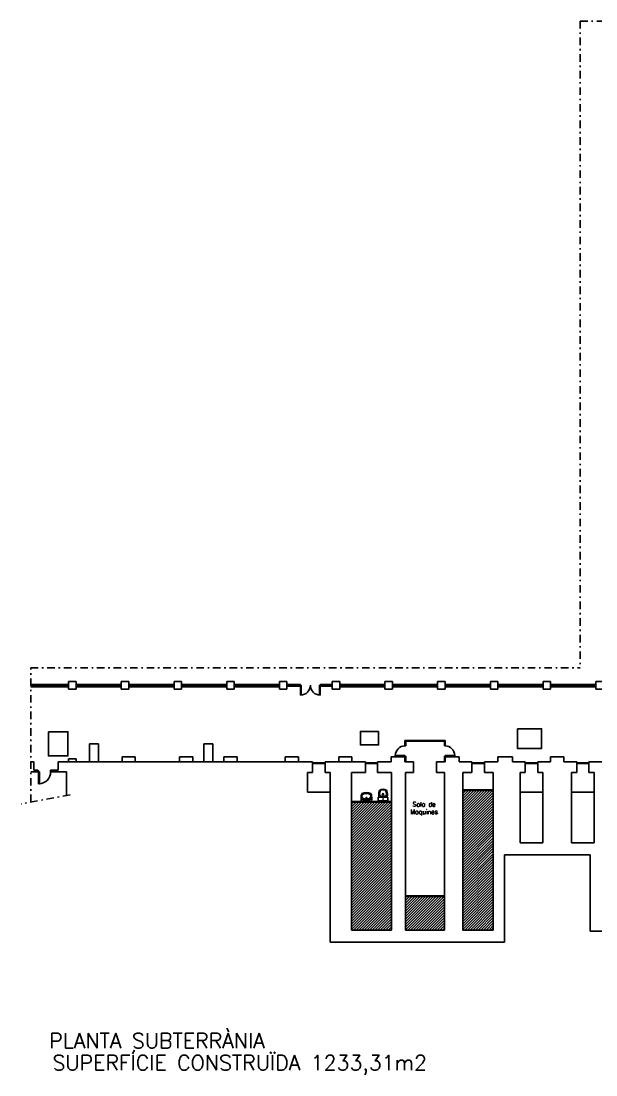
# Model space of a CAD drawing. Extents: x 546 to 754, y 37 to 203.
# Drawn here: x 546.4 to 584.6, y 132.9 to 202.8 of the extents above; entities that cross this region are included whole.
import ezdxf

# ---------------------------------------------------------------- set-up
doc = ezdxf.new("R2010")
doc.units = 0
doc.header["$MEASUREMENT"] = 0
doc.linetypes.add('CONTINUA', pattern=[0])
doc.linetypes.add('TRAZO_Y_PUNTO', pattern=[1, 0.5, -0.25, 0, -0.25])
doc.layers.get('0').update_dxf_attribs({"linetype": 'CONTINUOUS'})
for name, color, linetype in [('MOBI', 7, 'CONTINUOUS'), ('MURO', 1, 'CONTINUOUS'), ('PILAR', 6, 'CONTINUOUS'), ('PUERTA', 5, 'CONTINUOUS'), ('SANITARIS', 4, 'CONTINUOUS'), ('TABIQUE', 3, 'CONTINUOUS'), ('VENTANA', 2, 'CONTINUOUS')]:
    doc.layers.add(name, color=color, linetype=linetype)
doc.styles.add('SIMPLEX', font='simplex.shx')
doc.styles.get("Standard").update_dxf_attribs({"font": 'simplex.shx'})

# ---------------------------------------------------------------- blocks, each defined once
blk = doc.blocks.new('*X5')
at = {"color": 0}
for p, q in [((14.756, 28.721, 0.3), (16.971, 30.936, 0.3)), ((14.756, 28.898, 0.3), (16.794, 30.936, 0.3)), ((14.756, 29.075, 0.3), (16.617, 30.936, 0.3)), ((14.756, 29.251, 0.3), (16.44, 30.936, 0.3)), ((14.756, 29.428, 0.3), (16.264, 30.936, 0.3)), ((14.756, 29.605, 0.3), (16.087, 30.936, 0.3)), ((14.756, 29.782, 0.3), (15.91, 30.936, 0.3)), ((14.756, 29.958, 0.3), (15.733, 30.936, 0.3)), ((14.756, 30.135, 0.3), (15.556, 30.936, 0.3)), ((14.756, 30.312, 0.3), (15.38, 30.936, 0.3)), ((14.756, 30.489, 0.3), (15.203, 30.936, 0.3)), ((14.756, 30.666, 0.3), (15.026, 30.936, 0.3)), ((14.756, 30.842, 0.3), (14.849, 30.936, 0.3)), ((14.923, 28.712, 0.3), (17.147, 30.936, 0.3)), ((15.1, 28.712, 0.3), (17.324, 30.936, 0.3)), ((15.277, 28.712, 0.3), (17.356, 30.791, 0.3)), ((15.453, 28.712, 0.3), (17.356, 30.614, 0.3)), ((15.63, 28.712, 0.3), (17.356, 30.437, 0.3)), ((15.807, 28.712, 0.3), (17.356, 30.26, 0.3)), ((15.984, 28.712, 0.3), (17.356, 30.084, 0.3)), ((16.16, 28.712, 0.3), (17.356, 29.907, 0.3)), ((16.337, 28.712, 0.3), (17.356, 29.73, 0.3)), ((16.514, 28.712, 0.3), (17.356, 29.553, 0.3)), ((16.691, 28.712, 0.3), (17.356, 29.377, 0.3)), ((16.868, 28.712, 0.3), (17.356, 29.2, 0.3)), ((17.044, 28.712, 0.3), (17.356, 29.023, 0.3)), ((17.221, 28.712, 0.3), (17.356, 28.846, 0.3))]:
    blk.add_line(p, q, dxfattribs=at)
blk = doc.blocks.new('*X4')
at = {"color": 0}
for p, q in [((11.246, 34.58, 0.3), (13.851, 37.186, 0.3)), ((11.246, 34.757, 0.3), (13.675, 37.186, 0.3)), ((11.246, 34.934, 0.3), (13.498, 37.186, 0.3)), ((11.246, 35.111, 0.3), (13.321, 37.186, 0.3)), ((11.246, 35.287, 0.3), (13.144, 37.186, 0.3)), ((11.246, 35.464, 0.3), (12.968, 37.186, 0.3)), ((11.246, 35.641, 0.3), (12.791, 37.186, 0.3)), ((11.246, 35.818, 0.3), (12.614, 37.186, 0.3)), ((11.246, 35.994, 0.3), (12.437, 37.186, 0.3)), ((11.246, 36.171, 0.3), (12.261, 37.186, 0.3)), ((11.246, 36.348, 0.3), (12.084, 37.186, 0.3)), ((11.246, 36.525, 0.3), (11.907, 37.186, 0.3)), ((11.246, 36.702, 0.3), (11.73, 37.186, 0.3)), ((11.246, 36.878, 0.3), (11.553, 37.186, 0.3)), ((11.246, 37.055, 0.3), (11.377, 37.186, 0.3)), ((11.246, 34.403, 0.3), (13.896, 37.053, 0.3)), ((11.246, 34.227, 0.3), (13.896, 36.877, 0.3)), ((11.246, 34.05, 0.3), (13.896, 36.7, 0.3)), ((11.246, 33.873, 0.3), (13.896, 36.523, 0.3)), ((11.246, 33.696, 0.3), (13.896, 36.346, 0.3)), ((11.246, 33.52, 0.3), (13.896, 36.17, 0.3)), ((11.246, 33.343, 0.3), (13.896, 35.993, 0.3)), ((11.246, 33.166, 0.3), (13.896, 35.816, 0.3)), ((11.246, 32.989, 0.3), (13.896, 35.639, 0.3)), ((11.246, 32.812, 0.3), (13.896, 35.462, 0.3)), ((11.246, 32.636, 0.3), (13.896, 35.286, 0.3)), ((11.246, 32.459, 0.3), (13.896, 35.109, 0.3)), ((11.246, 32.282, 0.3), (13.896, 34.932, 0.3)), ((11.246, 32.105, 0.3), (13.896, 34.755, 0.3)), ((11.246, 31.929, 0.3), (13.896, 34.579, 0.3)), ((11.246, 31.752, 0.3), (13.896, 34.402, 0.3)), ((11.246, 31.575, 0.3), (13.896, 34.225, 0.3)), ((11.246, 31.398, 0.3), (13.896, 34.048, 0.3)), ((11.246, 31.221, 0.3), (13.896, 33.871, 0.3)), ((11.246, 31.045, 0.3), (13.896, 33.695, 0.3)), ((11.246, 30.868, 0.3), (13.896, 33.518, 0.3)), ((11.246, 30.691, 0.3), (13.896, 33.341, 0.3)), ((11.246, 30.514, 0.3), (13.896, 33.164, 0.3)), ((11.246, 30.338, 0.3), (13.896, 32.988, 0.3)), ((11.246, 30.161, 0.3), (13.896, 32.811, 0.3)), ((11.246, 29.984, 0.3), (13.896, 32.634, 0.3)), ((11.246, 29.807, 0.3), (13.896, 32.457, 0.3)), ((11.246, 29.63, 0.3), (13.896, 32.28, 0.3)), ((11.246, 29.454, 0.3), (13.896, 32.104, 0.3)), ((11.246, 29.277, 0.3), (13.896, 31.927, 0.3)), ((11.246, 29.1, 0.3), (13.896, 31.75, 0.3)), ((11.246, 28.923, 0.3), (13.896, 31.573, 0.3)), ((11.246, 28.747, 0.3), (13.896, 31.397, 0.3)), ((11.387, 28.712, 0.3), (13.896, 31.22, 0.3)), ((11.564, 28.712, 0.3), (13.896, 31.043, 0.3)), ((11.741, 28.712, 0.3), (13.896, 30.866, 0.3)), ((11.918, 28.712, 0.3), (13.896, 30.689, 0.3)), ((12.095, 28.712, 0.3), (13.896, 30.513, 0.3)), ((12.271, 28.712, 0.3), (13.896, 30.336, 0.3)), ((12.448, 28.712, 0.3), (13.896, 30.159, 0.3)), ((12.625, 28.712, 0.3), (13.896, 29.982, 0.3)), ((12.802, 28.712, 0.3), (13.896, 29.806, 0.3)), ((12.978, 28.712, 0.3), (13.896, 29.629, 0.3)), ((13.155, 28.712, 0.3), (13.896, 29.452, 0.3)), ((13.332, 28.712, 0.3), (13.896, 29.275, 0.3)), ((13.509, 28.712, 0.3), (13.896, 29.098, 0.3)), ((13.686, 28.712, 0.3), (13.896, 28.922, 0.3)), ((13.862, 28.712, 0.3), (13.896, 28.745, 0.3))]:
    blk.add_line(p, q, dxfattribs=at)
blk = doc.blocks.new('SANLH075')
blk.add_line((0.334, 0), (-0.334, 0))
at = {"linetype": 'CONTINUA'}
for points in [[(-0.328, -0.15, -0.046871), (-0.208, -0.115, -0.04674), (0, -0.095, -0.04674)], [(0.328, -0.15, 0.046871), (0.208, -0.115, 0.04674), (0, -0.095, 0.04674)]]:
    blk.add_lwpolyline(points, format="xyb", dxfattribs=at)
blk.add_lwpolyline([(0.3, -0.323, 0.143515), (0.279, -0.254, 0.107177), (0.212, -0.186, 0.078184), (0.119, -0.145, 0.065457), (0, -0.129, 0.065457), (-0.119, -0.145, 0.078184), (-0.212, -0.186, 0.107177), (-0.279, -0.254, 0.143515), (-0.3, -0.323, 0.143515), (-0.279, -0.392, 0.107177), (-0.212, -0.46, 0.078184), (-0.119, -0.501, 0.065457), (0, -0.516, 0.065457), (0.119, -0.501, 0.078184), (0.212, -0.46, 0.107177), (0.279, -0.392, 0.143515)], format="xyb", close=True, dxfattribs=at)
for centre, radius in [((-0.1, -0.053), 0.015), ((0, -0.21), 0.0334), ((0, -0.21), 0.023), ((0, -0.053), 0.0175), ((0.1, -0.053), 0.015)]:
    blk.add_circle(centre, radius, dxfattribs=at)
for centre, radius, start, end in [((1.262, -0.181), 1.616, 174.52731, 181.78909), ((0.773, -0.196), 1.126, 181.78909, 194.08569), ((-0.302, -0.031), 0.0444, 135.47064, 174.52731), ((-0.264, -0.458), 0.0565, 192.43434, 236.22421), ((0, 0.131), 0.702, 245.07531, 294.92469), ((0.264, -0.458), 0.0565, 303.77579, 347.56566), ((-0.773, -0.196), 1.126, 345.91431, 358.21091), ((0.302, -0.031), 0.0444, 5.47269, 44.52936), ((-1.262, -0.181), 1.616, 358.21091, 5.47269)]:
    blk.add_arc(centre, radius, start, end, dxfattribs=at)
blk = doc.blocks.new('SANIE060')
at = {"color": 0, "linetype": 'ByBlock'}
for p, q in [((0.299, 0), (-0.299, 0)), ((-0.322, -0.22), (-0.322, -0.023)), ((0.299, -0.243), (-0.299, -0.243)), ((-0.274, -0.242), (-0.289, -0.398)), ((0.274, -0.242), (0.289, -0.398)), ((0.322, -0.023), (0.322, -0.22))]:
    blk.add_line(p, q, dxfattribs=at)
at = {"linetype": 'CONTINUA'}
blk.add_line((-0.1, -0.303), (0.101, -0.303), dxfattribs=at)
at = {"color": 0, "linetype": 'ByBlock'}
for centre, radius in [((-0.001, -0.441), 0.0515), ((0, -0.122), 0.0172)]:
    blk.add_circle(centre, radius, dxfattribs=at)
for centre, radius, start, end in [((-0.299, -0.023), 0.0229, 90, 180), ((-0.299, -0.22), 0.0229, 180, 270), ((0.301, -0.435), 0.591, 176.3923, 207.8597), ((-0.1, -0.441), 0.137, 90, 183.4701), ((-0.1, -0.441), 0.137, 164.8252, 183.7181), ((0.334, -0.414), 0.572, 183.4701, 210.4521), ((0.101, -0.441), 0.137, 356.5299, 90), ((-0.334, -0.414), 0.572, 329.54786, 356.52995), ((-0.301, -0.435), 0.591, 332.14029, 3.60769), ((0.1, -0.441), 0.137, 352.02759, 11.3377), ((0.299, -0.023), 0.0229, 0.00001, 90), ((0.299, -0.22), 0.0229, 270, 0.00001), ((0, -0.412), 0.372, 233.46087, 306.40529), ((-0.002, -0.357), 0.382, 245.67791, 295.21473)]:
    blk.add_arc(centre, radius, start, end, dxfattribs=at)
blk = doc.blocks.new('*X6')
at = {"color": 0}
for p, q in [((18.856, 36.003, 0.3), (20.825, 37.972, 0.3)), ((18.856, 36.18, 0.3), (20.648, 37.972, 0.3)), ((18.856, 36.357, 0.3), (20.472, 37.972, 0.3)), ((18.856, 36.533, 0.3), (20.295, 37.972, 0.3)), ((18.856, 36.71, 0.3), (20.118, 37.972, 0.3)), ((18.856, 36.887, 0.3), (19.941, 37.972, 0.3)), ((18.856, 37.064, 0.3), (19.764, 37.972, 0.3)), ((18.856, 37.24, 0.3), (19.588, 37.972, 0.3)), ((18.856, 37.417, 0.3), (19.411, 37.972, 0.3)), ((18.856, 37.594, 0.3), (19.234, 37.972, 0.3)), ((18.856, 37.771, 0.3), (19.057, 37.972, 0.3)), ((18.856, 37.948, 0.3), (18.881, 37.972, 0.3)), ((18.856, 35.826, 0.3), (20.876, 37.846, 0.3)), ((18.856, 35.649, 0.3), (20.876, 37.669, 0.3)), ((18.856, 35.473, 0.3), (20.876, 37.493, 0.3)), ((18.856, 35.296, 0.3), (20.876, 37.316, 0.3)), ((18.856, 35.119, 0.3), (20.876, 37.139, 0.3)), ((18.856, 34.942, 0.3), (20.876, 36.962, 0.3)), ((18.856, 34.766, 0.3), (20.876, 36.786, 0.3)), ((18.856, 34.589, 0.3), (20.876, 36.609, 0.3)), ((18.856, 34.412, 0.3), (20.876, 36.432, 0.3)), ((18.856, 34.235, 0.3), (20.876, 36.255, 0.3)), ((18.856, 34.058, 0.3), (20.876, 36.078, 0.3)), ((18.856, 33.882, 0.3), (20.876, 35.902, 0.3)), ((18.856, 33.705, 0.3), (20.876, 35.725, 0.3)), ((18.856, 33.528, 0.3), (20.876, 35.548, 0.3)), ((18.856, 33.351, 0.3), (20.876, 35.371, 0.3)), ((18.856, 33.175, 0.3), (20.876, 35.195, 0.3)), ((18.856, 32.998, 0.3), (20.876, 35.018, 0.3)), ((18.856, 32.821, 0.3), (20.876, 34.841, 0.3)), ((18.856, 32.644, 0.3), (20.876, 34.664, 0.3)), ((18.856, 32.467, 0.3), (20.876, 34.487, 0.3)), ((18.856, 32.291, 0.3), (20.876, 34.311, 0.3)), ((18.856, 32.114, 0.3), (20.876, 34.134, 0.3)), ((18.856, 31.937, 0.3), (20.876, 33.957, 0.3)), ((18.856, 31.76, 0.3), (20.876, 33.78, 0.3)), ((18.856, 31.584, 0.3), (20.876, 33.604, 0.3)), ((18.856, 31.407, 0.3), (20.876, 33.427, 0.3)), ((18.856, 31.23, 0.3), (20.876, 33.25, 0.3)), ((18.856, 31.053, 0.3), (20.876, 33.073, 0.3)), ((18.856, 30.877, 0.3), (20.876, 32.897, 0.3)), ((18.856, 30.7, 0.3), (20.876, 32.72, 0.3)), ((18.856, 30.523, 0.3), (20.876, 32.543, 0.3)), ((18.856, 30.346, 0.3), (20.876, 32.366, 0.3)), ((18.856, 30.169, 0.3), (20.876, 32.189, 0.3)), ((18.856, 29.993, 0.3), (20.876, 32.013, 0.3)), ((18.856, 29.816, 0.3), (20.876, 31.836, 0.3)), ((18.856, 29.639, 0.3), (20.876, 31.659, 0.3)), ((18.856, 29.462, 0.3), (20.876, 31.482, 0.3)), ((18.856, 29.286, 0.3), (20.876, 31.306, 0.3)), ((18.856, 29.109, 0.3), (20.876, 31.129, 0.3)), ((18.856, 28.932, 0.3), (20.876, 30.952, 0.3)), ((18.856, 28.755, 0.3), (20.876, 30.775, 0.3)), ((18.989, 28.712, 0.3), (20.876, 30.598, 0.3)), ((19.166, 28.712, 0.3), (20.876, 30.422, 0.3)), ((19.342, 28.712, 0.3), (20.876, 30.245, 0.3)), ((19.519, 28.712, 0.3), (20.876, 30.068, 0.3)), ((19.696, 28.712, 0.3), (20.876, 29.891, 0.3)), ((19.873, 28.712, 0.3), (20.876, 29.715, 0.3)), ((20.05, 28.712, 0.3), (20.876, 29.538, 0.3)), ((20.226, 28.712, 0.3), (20.876, 29.361, 0.3)), ((20.403, 28.712, 0.3), (20.876, 29.184, 0.3)), ((20.58, 28.712, 0.3), (20.876, 29.007, 0.3)), ((20.757, 28.712, 0.3), (20.876, 28.831, 0.3))]:
    blk.add_line(p, q, dxfattribs=at)

msp = doc.modelspace()

# ---------------------------------------------------------------- linework, layer by layer
at = {"linetype": 'TRAZO_Y_PUNTO'}
for p, q in [((583.53, 202.83), (607.126, 202.83)), ((583.53, 202.83), (583.53, 159.952)), ((547.053, 159.952), (583.53, 159.952)), ((547.053, 151.036), (547.053, 159.952)), ((549.678, 151.522), (546.413, 150.917))]:
    msp.add_line(p, q, dxfattribs=at)
at = {"layer": 'MOBI'}
for points in [[(579.367, 155.9), (579.367, 154.6), (580.967, 154.6), (580.967, 155.9)], [(548.229, 155.7), (548.229, 154.1), (549.529, 154.1), (549.529, 155.7)], [(570.147, 155.73), (570.147, 154.83), (568.947, 154.83), (568.947, 155.73)]]:
    msp.add_lwpolyline(points, close=True, dxfattribs=at)
at = {"layer": 'MURO'}
for p, q in [((550.957, 154.9), (551.557, 154.9)), ((550.957, 154.9), (550.957, 153.7)), ((551.557, 154.9), (551.557, 153.7)), ((558.547, 154.9), (558.547, 153.7)), ((558.547, 154.9), (559.147, 154.9)), ((559.147, 154.9), (559.147, 153.7)), ((549.557, 153.9), (550.077, 153.9)), ((549.557, 153.9), (549.557, 153.7)), ((550.077, 153.9), (550.077, 153.7)), ((553.117, 154.03), (553.997, 154.03)), ((553.117, 154.03), (553.117, 153.7)), ((553.997, 154.03), (553.997, 153.7)), ((556.927, 154.03), (556.927, 153.7)), ((556.927, 154.03), (557.807, 154.03)), ((557.807, 154.03), (557.807, 153.7)), ((559.877, 154.03), (560.757, 154.03)), ((559.877, 154.03), (559.877, 153.7)), ((560.757, 154.03), (560.757, 153.7)), ((563.957, 154.03), (563.957, 153.7)), ((563.957, 154.03), (564.837, 154.03)), ((563.957, 154.03), (564.837, 154.03)), ((563.957, 154.03), (563.957, 153.7)), ((564.837, 154.03), (564.837, 153.7)), ((564.837, 154.03), (564.837, 153.7)), ((567.507, 154.03), (567.507, 153.7)), ((567.507, 154.03), (568.377, 154.03)), ((567.507, 154.03), (567.507, 153.7)), ((567.507, 154.03), (568.377, 154.03)), ((568.377, 154.03), (568.377, 153.7)), ((568.377, 154.03), (568.377, 153.7)), ((570.977, 154.03), (571.897, 154.03)), ((570.977, 154.03), (570.977, 153.7)), ((571.897, 154.03), (571.897, 153.7)), ((574.567, 154.03), (574.567, 153.7)), ((574.567, 154.03), (575.487, 154.03)), ((575.487, 154.03), (575.487, 153.7)), ((578.067, 154.03), (578.067, 153.7)), ((578.067, 154.03), (579.027, 154.03)), ((579.027, 154.03), (579.027, 153.7)), ((581.567, 154.03), (581.567, 153.7)), ((581.567, 154.03), (582.447, 154.03)), ((582.447, 154.03), (582.447, 153.7)), ((547.053, 153.7), (547.257, 153.7)), ((547.053, 153.05), (547.527, 153.05)), ((547.257, 153.7), (547.257, 153.15)), ((547.257, 153.15), (547.517, 153.15)), ((547.577, 153.1), (547.517, 153.15)), ((547.577, 153.1), (547.527, 153.1)), ((547.527, 153.05), (547.527, 153.1)), ((548.377, 153.15), (548.867, 153.15)), ((548.377, 153.15), (548.377, 153.1)), ((548.377, 153.1), (548.427, 153.1)), ((548.427, 153.05), (548.427, 153.1)), ((548.427, 153.05), (549.427, 153.05)), ((548.867, 153.7), (565.767, 153.7)), ((548.867, 153.7), (548.867, 153.15)), ((549.427, 153.05), (549.427, 151.475)), ((563.525, 153.7), (563.957, 153.7)), ((564.837, 153.7), (565.767, 153.7)), ((565.767, 153.7), (565.767, 153)), ((565.767, 153.7), (565.767, 153)), ((566.607, 153.7), (566.607, 153)), ((566.607, 153.7), (569.277, 153.7)), ((566.607, 153.7), (566.607, 153)), ((566.607, 153.7), (567.507, 153.7)), ((568.377, 153.7), (569.277, 153.7)), ((569.277, 153.7), (569.277, 153)), ((570.077, 153.7), (570.977, 153.7)), ((570.077, 153.7), (570.077, 153)), ((571.897, 153.7), (572.462, 153.7)), ((572.462, 153.7), (572.462, 153)), ((574.002, 153.7), (574.002, 153)), ((574.002, 153.7), (574.567, 153.7)), ((575.487, 153.7), (576.332, 153.7)), ((576.332, 153.7), (576.332, 153)), ((577.172, 153.7), (578.067, 153.7)), ((577.172, 153.7), (577.172, 153)), ((579.027, 153.7), (579.877, 153.7)), ((579.877, 153.7), (579.877, 153)), ((580.717, 153.7), (580.717, 153)), ((580.717, 153.7), (581.567, 153.7)), ((582.447, 153.7), (583.307, 153.7)), ((583.307, 153.7), (583.307, 153)), ((584.107, 153.7), (585.237, 153.7)), ((584.107, 153.7), (584.107, 153)), ((565.437, 153), (565.767, 153)), ((565.437, 153), (565.437, 151.7)), ((565.437, 153), (565.437, 151.7)), ((565.437, 153), (565.767, 153)), ((566.607, 153), (566.937, 153)), ((566.607, 153), (566.937, 153)), ((566.937, 153), (566.937, 151.7)), ((566.937, 153), (566.937, 141.751)), ((568.352, 153), (569.277, 153)), ((568.352, 153), (568.352, 142.551)), ((570.077, 153), (571.002, 153)), ((571.002, 153), (571.002, 142.551)), ((571.932, 153), (571.932, 142.551)), ((572.462, 153), (571.932, 153)), ((574.532, 153), (574.002, 153)), ((574.532, 153), (574.532, 142.551)), ((575.742, 153), (576.332, 153)), ((575.742, 153), (575.742, 142.551)), ((577.172, 153), (577.762, 153)), ((577.762, 153), (577.762, 142.551)), ((579.547, 153), (579.547, 148.341)), ((579.547, 153), (579.877, 153)), ((580.717, 153), (581.047, 153)), ((581.047, 153), (581.047, 148.341)), ((582.957, 153), (582.957, 148.341)), ((582.957, 153), (583.307, 153)), ((584.107, 153), (584.457, 153)), ((584.457, 153), (584.457, 148.341)), ((565.437, 151.7), (566.937, 151.7)), ((565.437, 151.7), (566.937, 151.7)), ((579.547, 151.7), (581.047, 151.7)), ((582.957, 151.7), (584.457, 151.7)), ((579.547, 148.341), (581.047, 148.341)), ((582.957, 148.341), (584.457, 148.341)), ((578.497, 147.541), (584.197, 147.541)), ((578.497, 141.751), (578.497, 147.541)), ((584.197, 142.481), (584.197, 147.541)), ((568.352, 142.551), (571.002, 142.551)), ((571.932, 142.551), (574.532, 142.551)), ((575.742, 142.551), (577.762, 142.551)), ((584.197, 142.481), (589.258, 142.481)), ((566.937, 141.751), (578.497, 141.751))]:
    msp.add_line(p, q, dxfattribs=at)
at = {"layer": 'PILAR', "color": 6}
for p, q in [((550.067, 159.035), (549.567, 159.035)), ((549.567, 159.035), (549.567, 158.535)), ((550.067, 159.035), (550.067, 158.535)), ((553.567, 159.035), (553.067, 159.035)), ((553.067, 159.035), (553.067, 158.535)), ((553.567, 159.035), (553.567, 158.535)), ((557.067, 159.035), (556.567, 159.035)), ((556.567, 159.035), (556.567, 158.535)), ((557.067, 159.035), (557.067, 158.535)), ((560.567, 159.035), (560.067, 159.035)), ((560.067, 159.035), (560.067, 158.535)), ((560.567, 159.035), (560.567, 158.535)), ((564.067, 159.035), (563.567, 159.035)), ((563.567, 159.035), (563.567, 158.535)), ((564.067, 159.035), (564.067, 158.535)), ((567.567, 159.035), (567.067, 159.035)), ((567.067, 159.035), (567.067, 158.535)), ((567.567, 159.035), (567.567, 158.535)), ((571.067, 159.035), (570.567, 159.035)), ((570.567, 159.035), (570.567, 158.535)), ((571.067, 159.035), (571.067, 158.535)), ((574.567, 159.035), (574.067, 159.035)), ((574.067, 159.035), (574.067, 158.535)), ((574.567, 159.035), (574.567, 158.535)), ((578.067, 159.035), (577.567, 159.035)), ((577.567, 159.035), (577.567, 158.535)), ((578.067, 159.035), (578.067, 158.535)), ((581.567, 159.035), (581.067, 159.035)), ((581.067, 159.035), (581.067, 158.535)), ((581.567, 159.035), (581.567, 158.535)), ((585.067, 159.035), (584.567, 159.035)), ((584.567, 159.035), (584.567, 158.535)), ((550.067, 158.535), (549.567, 158.535)), ((553.567, 158.535), (553.067, 158.535)), ((557.067, 158.535), (556.567, 158.535)), ((560.567, 158.535), (560.067, 158.535)), ((564.067, 158.535), (563.567, 158.535)), ((567.567, 158.535), (567.067, 158.535)), ((571.067, 158.535), (570.567, 158.535)), ((574.567, 158.535), (574.067, 158.535)), ((578.067, 158.535), (577.567, 158.535)), ((581.567, 158.535), (581.067, 158.535)), ((585.067, 158.535), (584.567, 158.535))]:
    msp.add_line(p, q, dxfattribs=at)
at = {"layer": 'PUERTA'}
for p, q in [((564.917, 158.785), (564.917, 158.835)), ((564.917, 158.835), (564.967, 158.835)), ((564.917, 158.785), (565.017, 158.785)), ((564.967, 158.835), (564.967, 158.135)), ((565.017, 158.785), (565.017, 158.137)), ((566.217, 158.785), (566.217, 158.137)), ((566.317, 158.785), (566.217, 158.785)), ((566.267, 158.835), (566.267, 158.135)), ((566.317, 158.835), (566.267, 158.835)), ((566.317, 158.785), (566.317, 158.835)), ((571.897, 154.83), (571.897, 154.78)), ((571.897, 154.78), (571.947, 154.78)), ((571.947, 154.78), (571.947, 154.83)), ((574.567, 154.83), (574.517, 154.83)), ((574.517, 154.78), (574.517, 154.83)), ((574.567, 154.78), (574.517, 154.78)), ((574.567, 154.83), (574.567, 154.78)), ((571.249, 154.13), (571.897, 154.13)), ((571.249, 154.13), (571.249, 154.08)), ((571.249, 154.08), (571.947, 154.08)), ((571.897, 154.13), (571.897, 154.03)), ((571.947, 154.03), (571.947, 154.08)), ((574.517, 154.03), (574.517, 154.08)), ((575.215, 154.08), (574.517, 154.08)), ((575.215, 154.13), (574.567, 154.13)), ((574.567, 154.13), (574.567, 154.03)), ((575.215, 154.13), (575.215, 154.08)), ((547.627, 153.05), (547.527, 153.05)), ((547.577, 152.252), (547.577, 153.1)), ((547.627, 152.252), (547.627, 153.05)), ((548.377, 153.05), (548.377, 153.1)), ((548.427, 153.05), (548.377, 153.05)), ((547.627, 152.252), (547.577, 152.252))]:
    msp.add_line(p, q, dxfattribs=at)
for centre, radius, start, end in [((564.967, 158.785), 0.65, 270, 0), ((566.267, 158.785), 0.65, 180, 270), ((571.947, 154.08), 0.7, 94.09604, 175.90396), ((574.517, 154.08), 0.7, 4.09604, 85.90396), ((547.577, 153.05), 0.8, 273.58332, 0)]:
    msp.add_arc(centre, radius, start, end, dxfattribs=at)
at = {"layer": 'TABIQUE'}
for p, q in [((571.897, 155.13), (574.567, 155.13)), ((571.897, 155.13), (571.897, 154.83)), ((571.897, 154.83), (571.947, 154.83)), ((571.947, 155.08), (574.517, 155.08)), ((571.947, 155.08), (571.947, 154.83)), ((574.517, 155.08), (574.517, 154.83)), ((574.567, 155.13), (574.567, 154.83)), ((571.897, 154.03), (571.947, 154.03)), ((571.947, 154.03), (571.947, 153.7)), ((574.567, 154.03), (574.517, 154.03)), ((574.517, 154.03), (574.517, 153.7)), ((566.607, 153.65), (565.767, 153.65)), ((566.607, 153.65), (565.767, 153.65)), ((566.607, 153.6), (565.767, 153.6)), ((566.607, 153.6), (565.767, 153.6)), ((570.077, 153.65), (569.277, 153.65)), ((570.077, 153.6), (569.277, 153.6)), ((577.172, 153.65), (576.332, 153.65)), ((577.172, 153.6), (576.332, 153.6)), ((580.717, 153.65), (579.877, 153.65)), ((580.717, 153.6), (579.877, 153.6)), ((584.107, 153.65), (583.307, 153.65)), ((584.107, 153.6), (583.307, 153.6)), ((575.742, 151.862), (577.762, 151.862)), ((575.742, 151.812), (577.762, 151.812)), ((574.532, 144.825), (571.932, 144.825)), ((574.532, 144.775), (571.932, 144.775))]:
    msp.add_line(p, q, dxfattribs=at)
at = {"layer": 'TABIQUE', "color": 3}
for p, q in [((568.352, 151.075), (571.002, 151.075)), ((568.352, 151.025), (570.999, 151.025))]:
    msp.add_line(p, q, dxfattribs=at)
at = {"layer": 'VENTANA'}
for p, q in [((547.053, 158.835), (549.567, 158.835)), ((547.053, 158.81), (548.067, 158.81)), ((547.053, 158.785), (549.567, 158.785)), ((547.053, 158.685), (549.567, 158.685)), ((548.067, 158.835), (548.067, 158.785)), ((548.117, 158.835), (548.117, 158.785)), ((548.167, 158.835), (548.167, 158.785)), ((548.167, 158.81), (549.467, 158.81)), ((549.467, 158.785), (549.467, 158.835)), ((549.517, 158.785), (549.517, 158.835)), ((549.567, 158.785), (549.567, 158.835)), ((550.067, 158.835), (553.067, 158.835)), ((550.067, 158.785), (550.067, 158.835)), ((550.067, 158.785), (553.067, 158.785)), ((550.067, 158.685), (553.067, 158.685)), ((550.117, 158.785), (550.117, 158.835)), ((550.167, 158.785), (550.167, 158.835)), ((550.167, 158.81), (551.517, 158.81)), ((551.517, 158.835), (551.517, 158.785)), ((551.567, 158.835), (551.567, 158.785)), ((551.617, 158.835), (551.617, 158.785)), ((551.617, 158.81), (552.967, 158.81)), ((552.967, 158.785), (552.967, 158.835)), ((553.017, 158.785), (553.017, 158.835)), ((553.067, 158.785), (553.067, 158.835)), ((553.567, 158.785), (553.567, 158.835)), ((553.567, 158.835), (556.567, 158.835)), ((553.567, 158.785), (556.567, 158.785)), ((553.567, 158.685), (556.567, 158.685)), ((553.617, 158.785), (553.617, 158.835)), ((553.667, 158.785), (553.667, 158.835)), ((553.667, 158.81), (555.017, 158.81)), ((555.017, 158.835), (555.017, 158.785)), ((555.067, 158.835), (555.067, 158.785)), ((555.117, 158.835), (555.117, 158.785)), ((555.117, 158.81), (556.467, 158.81)), ((556.467, 158.785), (556.467, 158.835)), ((556.517, 158.785), (556.517, 158.835)), ((556.567, 158.785), (556.567, 158.835)), ((557.067, 158.785), (557.067, 158.835)), ((557.067, 158.835), (560.067, 158.835)), ((557.067, 158.785), (560.067, 158.785)), ((557.067, 158.685), (560.067, 158.685)), ((557.117, 158.785), (557.117, 158.835)), ((557.167, 158.785), (557.167, 158.835)), ((557.167, 158.81), (558.517, 158.81)), ((558.517, 158.835), (558.517, 158.785)), ((558.567, 158.835), (558.567, 158.785)), ((558.617, 158.835), (558.617, 158.785)), ((558.617, 158.81), (559.967, 158.81)), ((559.967, 158.785), (559.967, 158.835)), ((560.017, 158.785), (560.017, 158.835)), ((560.067, 158.785), (560.067, 158.835)), ((560.567, 158.785), (560.567, 158.835)), ((560.567, 158.835), (563.567, 158.835)), ((560.567, 158.785), (563.567, 158.785)), ((560.567, 158.685), (563.567, 158.685)), ((560.617, 158.785), (560.617, 158.835)), ((560.667, 158.785), (560.667, 158.835)), ((560.667, 158.81), (562.017, 158.81)), ((562.017, 158.835), (562.017, 158.785)), ((562.067, 158.835), (562.067, 158.785)), ((562.117, 158.835), (562.117, 158.785)), ((562.117, 158.81), (563.467, 158.81)), ((563.467, 158.785), (563.467, 158.835)), ((563.517, 158.785), (563.517, 158.835)), ((563.567, 158.785), (563.567, 158.835)), ((564.067, 158.835), (564.917, 158.835)), ((564.067, 158.835), (564.067, 158.735)), ((564.067, 158.785), (564.917, 158.785)), ((564.067, 158.735), (564.917, 158.735)), ((564.117, 158.835), (564.117, 158.785)), ((564.867, 158.81), (564.117, 158.81)), ((564.867, 158.835), (564.867, 158.785)), ((564.917, 158.835), (564.917, 158.735)), ((566.317, 158.835), (567.067, 158.835)), ((566.317, 158.835), (566.317, 158.735)), ((566.317, 158.785), (567.067, 158.785)), ((566.317, 158.735), (567.067, 158.735)), ((566.367, 158.835), (566.367, 158.785)), ((567.017, 158.81), (566.367, 158.81)), ((567.017, 158.835), (567.017, 158.785)), ((567.067, 158.835), (567.067, 158.735)), ((567.567, 158.835), (570.567, 158.835)), ((567.567, 158.785), (567.567, 158.835)), ((567.567, 158.785), (570.567, 158.785)), ((567.567, 158.685), (570.567, 158.685)), ((567.617, 158.785), (567.617, 158.835)), ((567.667, 158.785), (567.667, 158.835)), ((567.667, 158.81), (569.017, 158.81)), ((569.017, 158.835), (569.017, 158.785)), ((569.067, 158.835), (569.067, 158.785)), ((569.117, 158.835), (569.117, 158.785)), ((569.117, 158.81), (570.467, 158.81)), ((570.467, 158.785), (570.467, 158.835)), ((570.517, 158.785), (570.517, 158.835)), ((570.567, 158.785), (570.567, 158.835)), ((571.067, 158.785), (571.067, 158.835)), ((571.067, 158.835), (574.067, 158.835)), ((571.067, 158.785), (574.067, 158.785)), ((571.067, 158.685), (574.067, 158.685)), ((571.117, 158.785), (571.117, 158.835)), ((571.167, 158.785), (571.167, 158.835)), ((571.167, 158.81), (572.517, 158.81)), ((572.517, 158.835), (572.517, 158.785)), ((572.567, 158.835), (572.567, 158.785)), ((572.617, 158.835), (572.617, 158.785)), ((572.617, 158.81), (573.967, 158.81)), ((573.967, 158.785), (573.967, 158.835)), ((574.017, 158.785), (574.017, 158.835)), ((574.067, 158.785), (574.067, 158.835)), ((574.567, 158.835), (577.567, 158.835)), ((574.567, 158.785), (574.567, 158.835)), ((574.567, 158.785), (577.567, 158.785)), ((574.567, 158.685), (577.567, 158.685)), ((574.617, 158.785), (574.617, 158.835)), ((574.667, 158.785), (574.667, 158.835)), ((574.667, 158.81), (576.017, 158.81)), ((576.017, 158.835), (576.017, 158.785)), ((576.067, 158.835), (576.067, 158.785)), ((576.117, 158.835), (576.117, 158.785)), ((576.117, 158.81), (577.467, 158.81)), ((577.467, 158.785), (577.467, 158.835)), ((577.517, 158.785), (577.517, 158.835)), ((577.567, 158.785), (577.567, 158.835)), ((578.067, 158.785), (578.067, 158.835)), ((578.067, 158.835), (581.067, 158.835)), ((578.067, 158.785), (581.067, 158.785)), ((578.067, 158.685), (581.067, 158.685)), ((578.117, 158.785), (578.117, 158.835)), ((578.167, 158.785), (578.167, 158.835)), ((578.167, 158.81), (579.517, 158.81)), ((579.517, 158.835), (579.517, 158.785)), ((579.567, 158.835), (579.567, 158.785)), ((579.617, 158.835), (579.617, 158.785)), ((579.617, 158.81), (580.967, 158.81)), ((580.967, 158.785), (580.967, 158.835)), ((581.017, 158.785), (581.017, 158.835)), ((581.017, 158.835), (581.017, 158.785)), ((581.067, 158.785), (581.067, 158.835)), ((581.567, 158.785), (581.567, 158.835)), ((581.567, 158.835), (584.567, 158.835)), ((581.567, 158.785), (584.567, 158.785)), ((581.567, 158.685), (584.567, 158.685)), ((581.617, 158.785), (581.617, 158.835)), ((581.667, 158.785), (581.667, 158.835)), ((581.667, 158.81), (583.017, 158.81)), ((583.017, 158.835), (583.017, 158.785)), ((583.067, 158.835), (583.067, 158.785)), ((583.117, 158.835), (583.117, 158.785)), ((583.117, 158.81), (584.467, 158.81)), ((584.467, 158.785), (584.467, 158.835)), ((584.517, 158.785), (584.517, 158.835)), ((584.567, 158.785), (584.567, 158.835))]:
    msp.add_line(p, q, dxfattribs=at)

# ---------------------------------------------------------------- block references
at = {"layer": 'SANITARIS', "color": 4, "rotation": 180}
for name, p in [('SANLH075', (569.338, 151.103)), ('SANIE060', (570.443, 151.118))]:
    msp.add_blockref(name, p, dxfattribs=at)
at = {"layer": 'SANITARIS', "color": 4}
for name, p in [('*X6', (556.886, 113.839, -0.3)), ('*X4', (557.106, 113.839, -0.3)), ('*X5', (557.176, 113.839, -0.3))]:
    msp.add_blockref(name, p, dxfattribs=at)

# ---------------------------------------------------------------- texts
at = {"color": 10, "style": 'SIMPLEX'}
for s, p in [(' PLANTA SUBTERRÀNIA', (547.601, 134.713)), ('SUPERFÍCIE CONSTRUÏDA 1233,31m2', (548.5, 133.252))]:
    msp.add_text(s, height=1, dxfattribs=at).set_placement(p)
at = {"layer": 'TABIQUE', "color": 3, "insert": (573.168, 151.043), "char_height": 0.3, "width": 1.47687, "attachment_point": 2}
msp.add_mtext('Sala de\\PMaquines', dxfattribs=at)

doc.saveas('drawing.dxf')
